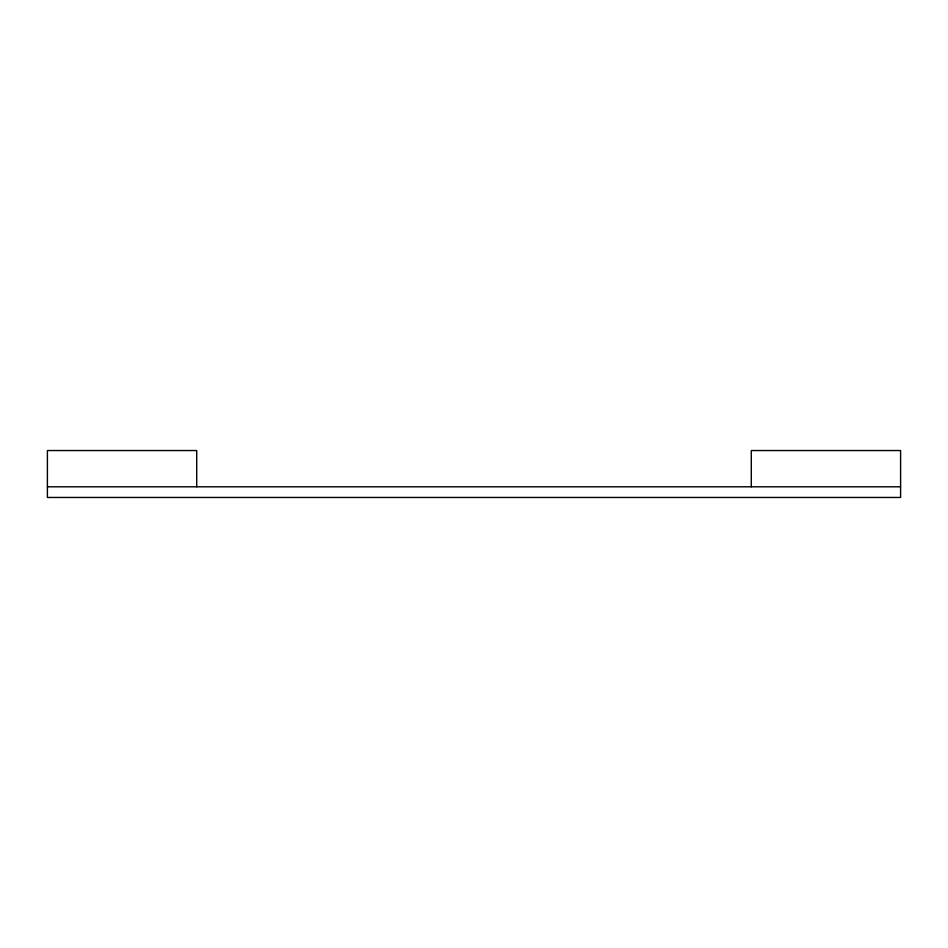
<?xml version="1.0" encoding="UTF-8"?>
<svg xmlns="http://www.w3.org/2000/svg" width="948" height="948" viewBox="0 0 948 948"><rect width="100%" height="100%" fill="white"/><g stroke="black" fill="none" stroke-linecap="round" stroke-linejoin="round"><path stroke-width="1.42" d="M47.4 486.798L900.6 486.798M751.29 486.798L751.29 450.537L900.6 450.537L900.6 497.463L47.4 497.463L47.4 450.537L196.71 450.537L196.71 486.798"/></g></svg>
